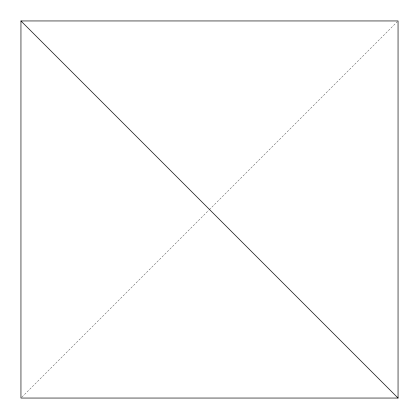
<?xml version="1.0" encoding="UTF-8"?>
<svg xmlns="http://www.w3.org/2000/svg" width="419" height="419" viewBox="0 0 419 419"><rect width="100%" height="100%" fill="white"/><g stroke="black" fill="none" stroke-linecap="round" stroke-linejoin="round"><path stroke-width="0.31" stroke-dasharray="2.1 1.57" d="M21.877 397.123L208.803 210.197M209.27 209.73L397.123 21.877"/><path stroke-width="0.63" d="M20.95 20.95L398.05 20.95L398.05 398.05L20.95 398.05L20.95 20.95L398.05 398.05"/></g></svg>
